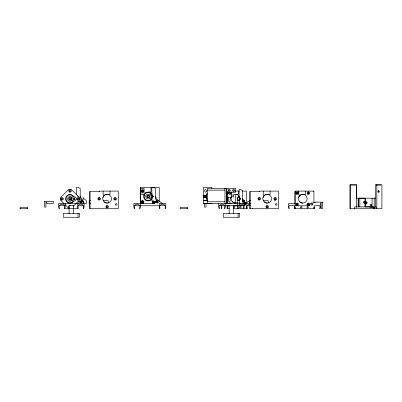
<?xml version="1.0" encoding="UTF-8"?>
<svg xmlns="http://www.w3.org/2000/svg" width="402" height="402" viewBox="0 0 402 402"><rect width="100%" height="100%" fill="white"/><g stroke="black" fill="none" stroke-linecap="round" stroke-linejoin="round"><path stroke-width="0.6" d="M90.45 203.583L89.234 203.583L89.234 200.673L90.45 200.673M89.887 208.718L89.887 191.458L99.374 191.458L99.736 191.096L117.907 191.096L118.268 191.458L118.268 208.718L89.887 208.718L89.887 191.458M159.242 201.714L159.242 187.412L140.343 187.412L140.343 207.085L139.906 208.718L139.625 208.553L139.926 206.326L139.162 205.005A2.945 2.945 0 0 0 135.002 205.005L134.243 206.326L134.534 208.553L134.253 208.718L133.816 207.085L133.816 203.583L154.83 203.583M204.558 203.673L204.558 207.085L206.015 207.085L206.015 203.673M226.788 188.322L226.788 203.583L226.788 191.744M227.658 197.779L227.658 203.854L227.658 197.171M227.658 194.131L227.658 191.704L227.658 194.739M235.507 191.593L235.507 188.322L207.538 188.327L207.538 203.583M242.692 199.699L242.692 198.678L245.305 202.935L244.26 202.261M203.533 203.548L244.396 203.583L244.396 200.794L242.944 200.794L242.944 203.533M233.145 208.718L246.557 208.718L246.557 206.975M246.557 203.854L246.557 191.096L242.436 191.096M249.305 200.673L249.305 203.583L249.305 200.673L250.526 200.673M249.964 208.718L249.964 191.458L259.446 191.458L259.813 191.096L277.983 191.096L278.345 191.458L278.345 208.718L249.964 208.718L249.964 191.458M308.404 205.814L308.781 205.759A1.452 1.452 0 0 0 309.661 205.085L310.48 203.668A1.382 1.382 0 0 1 311.676 202.98L313.309 202.98L315.374 202.131L320.449 202.131L320.449 207.085L320.012 208.718L319.731 208.553L320.128 207.055L319.585 205.412L314.791 205.412L314.344 206.326L314.64 208.553L314.354 208.718L313.917 207.085L313.917 208.718L295.023 208.718L295.023 207.487M295.023 203.789L295.023 191.458L295.385 191.096L313.555 191.096L313.922 191.458L313.917 202.553M375.367 207.085L375.367 184.744L381.9 184.744L381.9 208.718L349.941 208.718L349.941 184.744L356.473 184.744L356.473 198.186L375.367 198.186L374.187 198.186L374.187 207.085M358.222 198.181L358.222 206.899L358.222 198.181L365.122 198.181L365.122 206.899L373.363 206.899L373.363 208.718M365.122 206.899L365.122 198.181M227.658 207.085L227.22 208.718L226.939 208.553L227.336 207.055L226.944 205.613M239.622 199.854L239.622 197.598M102.912 197.598C103.691 194.473 107.334 193.98 110.032 194.367L110.032 191.096M143.886 195.367L144.323 194.317M231.2 197.598L231.567 196.709M262.988 197.598C263.767 194.473 267.41 193.98 270.104 194.367L270.104 191.096M298.56 197.598C299.339 194.473 302.982 193.98 305.681 194.367L305.681 191.096M154.986 202.854L155.8 201.437A1.382 1.382 0 0 1 156.996 200.749L158.629 200.749L162.508 203.583M222.004 205.412L221.557 206.326L221.849 208.553L221.567 208.718L221.13 205.332M243.954 203.819L243.833 203.975A0.764 0.764 0 0 1 244.984 203.774A0.764 0.764 0 0 1 244.984 204.945A0.764 0.764 0 0 1 243.833 204.739M295.385 191.096L295.023 191.458L295.023 206.251M73.455 206.191L79.511 200.136L79.511 197.568L71.29 189.347L68.722 189.347L60.506 197.568L60.506 200.136L63.963 203.598M80.526 202.719L83.108 200.136L83.108 197.568L86.314 200.774L86.314 203.583L58.637 203.583L58.637 207.085L59.074 208.718L59.355 208.553L59.064 206.326L59.823 205.005A2.945 2.945 0 0 1 63.983 205.005L64.747 206.326L64.446 208.553L64.727 208.718L65.164 207.085L65.164 203.583M99.374 191.458L99.736 191.096M259.446 191.458L259.813 191.096M314.645 202.854L315.374 202.131M145.011 193.412L145.916 192.724M152.795 197.141L153.489 196.608L152.795 195.854M145.011 199.578C147.077 201.709 150.479 200.844 152.242 198.764M240.064 199.367L240.758 198.618L240.064 198.085M151.916 195.623L151.79 187.347L153.604 187.347L155.423 188.518L155.423 199.02L158.036 200.709A1.643 1.643 0 0 0 155.629 202.553M154.102 203.533L153.353 203.533M241.416 205.759L240.667 205.764M350.815 185.106L355.604 185.106M376.242 185.106L381.036 185.106M140.343 188.503L144.102 188.503L144.102 192.87L140.343 192.87M226.788 188.684L224.969 188.684L224.969 188.322L224.969 203.583M207.538 190.141L224.974 190.141M228.271 191.096L230.165 191.096M232.537 191.096L239.497 191.096M226.788 192.322L235.507 192.322L235.507 191.236M207.718 198.99L206.623 199.015L206.623 193.905L207.713 193.905M144.253 194.478L140.343 194.478L140.343 187.412M104.756 195.096L103.133 195.096L103.133 191.096M264.833 195.096L263.209 195.096L263.209 191.096M300.405 195.096L298.781 195.096L298.781 191.096M203.533 195.673L206.628 195.673L206.623 193.905M203.533 195.854L206.628 195.854M203.533 196.055L206.628 196.055M203.533 196.387L206.628 196.387M203.533 196.608L206.628 196.608M231.235 196.859L233.693 196.859L233.693 195.045M203.533 196.935L206.628 196.935M203.533 197.136L206.628 197.136M227.517 197.226L231.15 197.226L231.15 194.684M203.533 197.322L206.628 197.322M237.853 200.136L239.672 200.136M203.533 200.573L207.718 200.573M103.183 200.673L108.128 200.673L108.128 203M263.079 200.673L268.204 200.673L268.204 203M203.533 200.769L207.718 200.769M242.944 200.93L244.396 200.93M242.944 201.151L244.396 201.151M242.944 201.437L244.396 201.437M249.702 201.402L248.009 201.402L246.557 203.583L246.557 208.718M207.538 201.764L224.974 201.764M242.944 202.854L244.396 202.854M244.31 202.98L245.944 202.98L246.557 203.583L250.526 203.583M203.533 203.352L211.904 203.352M295.023 203.583L288.49 203.583L288.49 207.085L288.927 208.718L289.209 208.553L288.917 206.326L289.365 205.412L294.153 205.412L294.701 207.055L294.299 208.553L294.586 208.718L295.023 207.085L295.023 208.718M59.511 205.412L64.3 205.412M78.4 205.412L83.189 205.412M134.69 205.412L139.479 205.412M160.117 205.412L164.905 205.412M219.587 205.412L224.994 205.412M238.476 205.412L243.265 205.412M247.431 205.412L250.426 205.412M140.343 205.759L159.242 205.759M225.241 205.759L237.602 205.759M227.658 205.814L229.482 205.814M233.135 205.814L241.999 205.814M295.023 205.814L309.505 205.814M373.363 206.899L354.463 206.899L354.463 208.718M369.855 207.085L376.825 207.085M20.1 208.357L20.447 208.357M27.019 208.357L27.366 208.357M187.091 208.357L187.443 208.357M65.214 208.718L77.475 208.718M229.487 208.718L227.658 208.718L227.658 205.332M302.771 203.085L301.646 202.94L299.691 201.809A4.357 4.357 0 0 1 299.691 195.643M267.199 203.085L266.074 202.94L264.119 201.809A4.357 4.357 0 0 1 264.119 195.643M107.123 203.085L105.997 202.94L104.043 201.809A4.357 4.357 0 0 1 104.043 195.643M259.566 197.498L259.873 197.628M258.602 199.829A1.271 1.271 0 0 0 260.511 198.729A1.271 1.271 0 0 0 258.602 197.628A1.271 1.271 0 0 0 258.602 199.829L258.908 199.955M151.916 197.377L151.79 200.578L152.097 200.774A7.96 7.96 0 0 1 155.247 202.487M99.49 197.498L99.796 197.628M98.525 199.829A1.271 1.271 0 0 0 100.435 198.729A1.271 1.271 0 0 0 98.525 197.628A1.271 1.271 0 0 0 98.525 199.829L98.832 199.955M252.366 208.553L252.652 208.718M81.169 200.704A1.643 1.643 0 0 1 82.812 200.704L80.199 199.015L80.199 188.518L78.38 187.342L76.566 187.342L76.566 194.483M232.331 201.809L234.281 202.94L235.411 203.085L235.411 194.367L238.316 194.367L238.316 191.096M152.242 194.231L150.278 192.724L148.097 192.136L151.001 191.955L151.001 187.412M313.555 191.096L313.917 191.458M64.828 204.462L68.722 208.357M239.185 196.548L238.492 195.643A4.357 4.357 0 0 0 235.411 194.367L233.039 195.096L231.416 195.096L231.416 191.679M155.423 196.452L158.036 200.709M80.199 196.447L82.812 200.704M298.244 192.463L298.369 192.769M295.917 193.427L296.043 193.734M230.884 192.463L231.009 192.769M228.552 193.427L228.678 193.734M143.569 190.231L143.695 190.538M141.238 191.196L141.363 191.503M152.273 202.126L152.323 202.502M312.59 204.161L312.615 204.357A0.764 0.764 0 0 1 311.475 205.02A0.764 0.764 0 0 1 311.475 203.698A0.764 0.764 0 0 1 312.615 204.357M246.557 207.085L246.994 208.718L247.275 208.553L246.984 206.326L247.743 205.005A2.945 2.945 0 0 1 249.828 204.141M157.916 201.93L157.941 202.126A0.764 0.764 0 0 1 156.795 202.789A0.764 0.764 0 0 1 156.795 201.467A0.764 0.764 0 0 1 157.941 202.126M378.639 190.417L378.639 192.191M376.825 184.744L376.825 208.718M374.759 207.085L374.759 208.718M372.061 198.186L372.061 207.085M359.85 198.181L359.85 206.899M356.473 184.744L356.473 207.487M350.268 184.744L350.268 208.718M308.404 192.518L308.404 193.679M308.404 203.779L308.404 204.94M297.143 192.518L297.143 193.679M297.143 203.779L297.143 204.94M244.396 201.392L244.396 200.749L242.944 200.749L242.944 201.392M244.13 203.583L244.13 207.085L243.692 208.718L243.411 208.553L243.712 206.326L242.949 205.005A2.945 2.945 0 0 0 238.788 205.005L238.029 206.326L238.321 208.553L238.039 208.718L237.602 207.085L237.602 203.583M242.692 201.246L242.692 190.749L240.873 189.573L239.059 189.573L239.059 197.312M239.672 203.583L239.672 197.568L237.853 197.568L237.853 203.583M238.074 213.407L238.074 217.256M233.693 205.412L233.693 213.889M230.24 197.181L230.24 201.216L228.426 201.216L228.426 197.181M229.15 205.412L229.15 213.889M227.517 193.593L227.517 198.317M226.788 189.051L226.788 191.593M225.241 203.583L225.241 207.085L224.803 208.718L224.522 208.553L224.824 206.326L224.06 205.005A2.945 2.945 0 0 0 219.899 205.005L219.14 206.326L219.432 208.553L219.15 208.718L218.713 207.085L218.713 203.583M211.904 188.533L211.904 187.342L203.533 187.342L203.533 203.769M211.904 203.286L211.904 203.769M206.628 195.588L206.623 199.487M158.122 201.693L158.122 202.568L157.669 202.915A0.91 0.91 0 0 1 156.428 201.673M140.469 190.684L140.469 202.306M89.234 200.673L89.234 203.583M84.053 203.583L84.053 207.085L83.616 208.718L83.335 208.553L83.636 206.326L82.877 205.005A2.945 2.945 0 0 0 78.712 205.005L77.953 206.326L78.244 208.553L77.963 208.718L77.526 207.085L77.526 203.583L77.903 203.533A1.452 1.452 0 0 0 78.782 202.854L80.104 200.93L82.43 200.749L83.038 201.352L83.038 203.583M78.264 196.608L77.571 195.854A0.91 0.91 0 0 0 77.385 195.709M77.998 213.407L77.998 217.256M73.616 213.889L73.616 205.412L69.074 205.412L69.074 213.889M237.592 202.502A4.357 4.357 0 0 1 231.637 196.548M264.119 201.809A4.357 4.357 0 0 0 270.285 201.809C271.943 200.171 271.943 197.287 270.285 195.643A4.357 4.357 0 0 0 265.018 194.95M276.189 199.754A1.452 1.452 0 0 1 275.888 199.985M275.541 200.131A1.452 1.452 0 0 1 274.787 200.131M274.435 199.985A1.452 1.452 0 0 1 274.134 199.754M82.696 201.588A0.764 0.764 0 0 1 83.973 201.93A0.764 0.764 0 0 1 83.038 202.864M74.219 197.724A4.357 4.357 0 0 1 74.219 199.98M73.782 201.03A4.357 4.357 0 0 1 67.204 202.191A4.357 4.357 0 0 1 67.204 195.513A4.357 4.357 0 0 1 73.782 196.673M69.37 207.914A1.271 1.271 0 0 1 69.37 205.713M69.677 205.588A1.271 1.271 0 0 1 70.335 205.588M81.114 202.362A0.91 0.91 0 0 1 81.757 201.251M83.41 201.307A1.643 1.643 0 0 1 83.149 203.286M80.566 202.95A1.643 1.643 0 0 1 80.566 201.307M78.003 201.181A7.96 7.96 0 0 1 79.395 201.985M104.043 201.809A4.357 4.357 0 0 0 110.208 201.809C111.867 200.171 111.867 197.287 110.208 195.643A4.357 4.357 0 0 0 104.947 194.95M116.118 199.754A1.452 1.452 0 0 1 115.816 199.985M114.359 199.985A1.452 1.452 0 0 1 114.057 199.754M72.053 200.035A2.362 2.362 0 0 1 68.491 200.663A2.362 2.362 0 0 1 68.491 197.045A2.362 2.362 0 0 1 72.053 197.673M73.867 197.819A3.995 3.995 0 0 1 73.867 199.884M73.471 200.849A3.995 3.995 0 0 1 67.441 201.915A3.995 3.995 0 0 1 67.441 195.789A3.995 3.995 0 0 1 73.471 196.854M307.676 205.618A1.452 1.452 0 0 1 307.374 205.387M307.143 205.085A1.452 1.452 0 0 1 306.952 204.357M299.691 201.809A4.357 4.357 0 0 0 305.857 201.809C307.515 200.171 307.515 197.287 305.857 195.643A4.357 4.357 0 0 0 300.596 194.95M239.421 197.819A0.91 0.91 0 0 1 240.331 198.729A0.91 0.91 0 0 1 239.421 199.633M244.717 205.236A0.91 0.91 0 0 0 244.939 205.146L245.391 204.794L245.391 203.92L244.939 203.573A0.91 0.91 0 0 0 244.25 203.477M244.25 205.236A0.91 0.91 0 0 1 243.838 205M243.838 203.713A0.91 0.91 0 0 1 244.029 203.573M244.059 202.769A1.643 1.643 0 0 1 245.642 203.196M239.366 203A7.96 7.96 0 0 1 240.858 203.583M238.24 200.769A2.362 2.362 0 0 1 239.421 196.367M228.522 203.628A1.452 1.452 0 0 1 231.039 203.628M228.678 203.724A1.271 1.271 0 0 1 230.884 203.724M242.3 205.085A1.452 1.452 0 0 1 239.783 205.085M239.783 203.633A1.452 1.452 0 0 1 240.316 203.1M241.677 205.457A1.271 1.271 0 0 1 240.145 205.256M230.416 191.995A1.271 1.271 0 0 1 230.753 193.915A1.271 1.271 0 0 1 228.808 193.915A1.271 1.271 0 0 1 229.145 191.995M233.416 206.754A0.729 0.729 0 0 1 234.446 206.754A0.729 0.729 0 0 1 234.446 207.779A0.729 0.729 0 0 1 233.416 207.779M150.142 197.678A2.362 2.362 0 0 1 146.579 198.307A2.362 2.362 0 0 1 146.579 194.689A2.362 2.362 0 0 1 150.142 195.317M151.956 195.462A3.995 3.995 0 0 1 151.956 197.533M151.559 198.493A3.995 3.995 0 0 1 145.529 199.558A3.995 3.995 0 0 1 145.529 193.437A3.995 3.995 0 0 1 151.559 194.498M156.574 201.487A0.91 0.91 0 0 1 157.669 201.342M152.152 198.859A2.362 2.362 0 0 1 149.79 196.498A2.362 2.362 0 0 1 152.152 194.136M150.278 200.271A4.357 4.357 0 0 1 144.524 198.995A4.357 4.357 0 0 1 145.293 193.156A4.357 4.357 0 0 1 151.177 193.412M155.182 202.126A1.452 1.452 0 0 1 153.001 203.387A1.452 1.452 0 0 1 153.001 200.869M154.996 202.126A1.271 1.271 0 0 1 153.835 203.392A1.271 1.271 0 0 1 152.474 202.347A1.271 1.271 0 0 1 153.398 200.899M154.825 201.492A1.271 1.271 0 0 1 154.956 201.799M44.486 201.402L44.486 207.085L45.939 207.085L45.939 201.402L44.486 201.402M159.669 206.326L159.961 208.553L159.679 208.718L159.242 207.085L159.242 203.583L165.77 203.583L165.77 207.085L165.333 208.718L165.051 208.553L165.353 206.326L164.594 205.005A2.945 2.945 0 0 0 160.428 205.005L159.669 206.326M370.016 204.894C371.207 208.683 372.94 202.206 370.016 204.894M143.192 190.865L142.971 191.156A0.583 0.583 0 0 1 142.092 191.312A0.583 0.583 0 0 1 142.092 190.422A0.583 0.583 0 0 1 142.971 190.573L143.192 190.865M143.192 202.126L142.971 202.417A0.583 0.583 0 0 1 142.092 202.573A0.583 0.583 0 0 1 142.092 201.683A0.583 0.583 0 0 1 142.971 201.834L143.192 202.126M154.453 202.126L154.232 202.417A0.583 0.583 0 0 1 153.353 202.573A0.583 0.583 0 0 1 153.353 201.683A0.583 0.583 0 0 1 154.232 201.834L154.453 202.126M230.507 193.096L230.286 193.387A0.583 0.583 0 0 1 229.406 193.543A0.583 0.583 0 0 1 229.406 192.653A0.583 0.583 0 0 1 230.286 192.804L230.507 193.096M53.195 201.402L46.662 201.402L46.662 203.583L53.195 203.583L53.195 201.402M364.549 201.633L363.277 201.633L363.277 202.904L364.549 202.904L364.549 201.633M322.63 202.131L321.178 202.131L321.178 208.537L322.63 208.537L322.63 202.131M27.366 207.266L20.1 207.266L20.1 208.718L27.366 208.718L27.366 207.266M187.443 207.266L180.176 207.266L180.176 208.718L187.443 208.718L187.443 207.266M79.43 213.407L63.265 213.407L63.265 217.256L79.43 217.256L79.43 213.407M239.502 213.407L223.336 213.407L223.336 217.256L239.502 217.256L239.502 213.407M81.355 201.467L81.174 201.392A0.764 0.764 0 0 0 80.224 201.995A0.764 0.764 0 0 0 80.908 202.884A0.764 0.764 0 0 0 81.737 202.126L81.712 201.93A0.764 0.764 0 0 0 81.355 201.467M206.296 191.412L206.296 190.312A0.764 0.764 0 0 0 205.533 189.548A0.764 0.764 0 0 0 204.769 190.312L204.769 191.412A0.764 0.764 0 0 0 205.533 192.171A0.764 0.764 0 0 0 206.296 191.412M308.113 204.859A0.583 0.583 0 0 0 308.987 204.357A0.583 0.583 0 0 0 308.113 203.854A0.583 0.583 0 0 0 308.113 204.859M296.852 204.859A0.583 0.583 0 0 0 297.726 204.357A0.583 0.583 0 0 0 296.852 203.854A0.583 0.583 0 0 0 296.852 204.859M296.852 193.598A0.583 0.583 0 0 0 297.726 193.096A0.583 0.583 0 0 0 296.852 192.593A0.583 0.583 0 0 0 296.852 193.598M308.113 193.598A0.583 0.583 0 0 0 308.987 193.096A0.583 0.583 0 0 0 308.113 192.593A0.583 0.583 0 0 0 308.113 193.598M233.145 190.93A0.91 0.91 0 0 0 234.507 190.141A0.91 0.91 0 0 0 233.145 189.357A0.91 0.91 0 0 0 233.145 190.93M228.783 190.93A0.91 0.91 0 0 0 230.145 190.141A0.91 0.91 0 0 0 228.783 189.357A0.91 0.91 0 0 0 228.783 190.93M266.566 207.789A1.271 1.271 0 0 0 268.471 206.688A1.271 1.271 0 0 0 266.566 205.588A1.271 1.271 0 0 0 266.566 207.789M275.898 205.02A0.764 0.764 0 0 0 277.043 204.357A0.764 0.764 0 0 0 275.898 203.698A0.764 0.764 0 0 0 275.898 205.02M274.526 199.829A1.271 1.271 0 0 0 276.435 198.729A1.271 1.271 0 0 0 274.526 197.628A1.271 1.271 0 0 0 274.526 199.829M274.873 199.231A0.583 0.583 0 0 0 275.742 198.729A0.583 0.583 0 0 0 274.873 198.226A0.583 0.583 0 0 0 274.873 199.231M266.908 207.196A0.583 0.583 0 0 0 267.782 206.688A0.583 0.583 0 0 0 266.908 206.186A0.583 0.583 0 0 0 266.908 207.196M258.948 199.231A0.583 0.583 0 0 0 259.818 198.729A0.583 0.583 0 0 0 258.948 198.226A0.583 0.583 0 0 0 258.948 199.231M77.697 199.322A0.543 0.543 0 0 0 78.516 198.849A0.543 0.543 0 0 0 77.697 198.377A0.543 0.543 0 0 0 77.697 199.322M69.37 191.99A1.271 1.271 0 0 0 71.28 190.89A1.271 1.271 0 0 0 69.37 189.789A1.271 1.271 0 0 0 69.37 191.99M61.411 199.955A1.271 1.271 0 0 0 63.315 198.849A1.271 1.271 0 0 0 61.411 197.749A1.271 1.271 0 0 0 61.411 199.955M61.772 199.322A0.543 0.543 0 0 0 62.591 198.849A0.543 0.543 0 0 0 61.772 198.377A0.543 0.543 0 0 0 61.772 199.322M69.737 191.362A0.543 0.543 0 0 0 70.551 190.89A0.543 0.543 0 0 0 69.737 190.417A0.543 0.543 0 0 0 69.737 191.362M77.335 199.955A1.271 1.271 0 0 0 79.239 198.849A1.271 1.271 0 0 0 77.335 197.749A1.271 1.271 0 0 0 77.335 199.955M73.32 199.638A0.91 0.91 0 0 0 74.682 198.854A0.91 0.91 0 0 0 73.32 198.065A0.91 0.91 0 0 0 73.32 199.638M72.596 200.899A2.362 2.362 0 0 0 76.134 198.854A2.362 2.362 0 0 0 72.596 196.809A2.362 2.362 0 0 0 72.596 200.899M106.49 207.789A1.271 1.271 0 0 0 108.394 206.688A1.271 1.271 0 0 0 106.49 205.588A1.271 1.271 0 0 0 106.49 207.789M115.826 205.02A0.764 0.764 0 0 0 116.967 204.357A0.764 0.764 0 0 0 115.826 203.698A0.764 0.764 0 0 0 115.826 205.02M114.449 199.829A1.271 1.271 0 0 0 116.359 198.729A1.271 1.271 0 0 0 114.449 197.628A1.271 1.271 0 0 0 114.449 199.829M114.796 199.231A0.583 0.583 0 0 0 115.67 198.729A0.583 0.583 0 0 0 114.796 198.226A0.583 0.583 0 0 0 114.796 199.231M106.837 207.196A0.583 0.583 0 0 0 107.706 206.688A0.583 0.583 0 0 0 106.837 206.186A0.583 0.583 0 0 0 106.837 207.196M98.872 199.231A0.583 0.583 0 0 0 99.741 198.729A0.583 0.583 0 0 0 98.872 198.226A0.583 0.583 0 0 0 98.872 199.231M69.546 199.653A0.925 0.925 0 0 0 70.938 198.854A0.925 0.925 0 0 0 69.546 198.05A0.925 0.925 0 0 0 69.546 199.653M69.375 199.955A1.271 1.271 0 0 0 71.28 198.854A1.271 1.271 0 0 0 69.375 197.754A1.271 1.271 0 0 0 69.375 199.955M378.272 192.071A0.729 0.729 0 0 0 379.362 191.442A0.729 0.729 0 0 0 378.272 190.809A0.729 0.729 0 0 0 378.272 192.071M365.323 203.854A1.201 1.201 0 0 0 367.121 202.819A1.201 1.201 0 0 0 365.323 201.779A1.201 1.201 0 0 0 365.323 203.854M365.559 203.447A0.729 0.729 0 0 0 366.649 202.819A0.729 0.729 0 0 0 365.559 202.186A0.729 0.729 0 0 0 365.559 203.447M307.284 207.894A0.729 0.729 0 0 0 308.374 207.266A0.729 0.729 0 0 0 307.284 206.638A0.729 0.729 0 0 0 307.284 207.894M300.927 207.894A0.729 0.729 0 0 0 302.018 207.266A0.729 0.729 0 0 0 300.927 206.638A0.729 0.729 0 0 0 300.927 207.894M296.505 205.457A1.271 1.271 0 0 0 298.415 204.357A1.271 1.271 0 0 0 296.505 203.256A1.271 1.271 0 0 0 296.505 205.457M307.766 194.196A1.271 1.271 0 0 0 309.676 193.096A1.271 1.271 0 0 0 307.766 191.995A1.271 1.271 0 0 0 307.766 194.196M307.766 205.457A1.271 1.271 0 0 0 309.676 204.357A1.271 1.271 0 0 0 307.766 203.256A1.271 1.271 0 0 0 307.766 205.457M296.505 194.196A1.271 1.271 0 0 0 298.415 193.096A1.271 1.271 0 0 0 296.505 191.995A1.271 1.271 0 0 0 296.505 194.196M239.924 207.894A0.729 0.729 0 0 0 241.014 207.266A0.729 0.729 0 0 0 239.924 206.638A0.729 0.729 0 0 0 239.924 207.894M147.645 197.281A0.91 0.91 0 0 0 149.006 196.498A0.91 0.91 0 0 0 147.645 195.709A0.91 0.91 0 0 0 147.645 197.281M147.459 197.598A1.271 1.271 0 0 0 149.368 196.498A1.271 1.271 0 0 0 147.459 195.397A1.271 1.271 0 0 0 147.459 197.598M153.474 202.568A0.508 0.508 0 0 0 154.237 202.126A0.508 0.508 0 0 0 153.474 201.688A0.508 0.508 0 0 0 153.474 202.568M142.213 191.307A0.508 0.508 0 0 0 142.976 190.865A0.508 0.508 0 0 0 142.213 190.427A0.508 0.508 0 0 0 142.213 191.307M142.213 202.568A0.508 0.508 0 0 0 142.976 202.126A0.508 0.508 0 0 0 142.213 201.688A0.508 0.508 0 0 0 142.213 202.568M151.7 197.287A0.91 0.91 0 0 0 153.061 196.498A0.91 0.91 0 0 0 151.7 195.714A0.91 0.91 0 0 0 151.7 197.287M141.74 203.387A1.452 1.452 0 0 0 143.921 202.126A1.452 1.452 0 0 0 141.74 200.869A1.452 1.452 0 0 0 141.74 203.387M141.831 203.226A1.271 1.271 0 0 0 143.735 202.126A1.271 1.271 0 0 0 141.831 201.025A1.271 1.271 0 0 0 141.831 203.226M141.831 191.965A1.271 1.271 0 0 0 143.735 190.865A1.271 1.271 0 0 0 141.831 189.764A1.271 1.271 0 0 0 141.831 191.965"/></g></svg>
